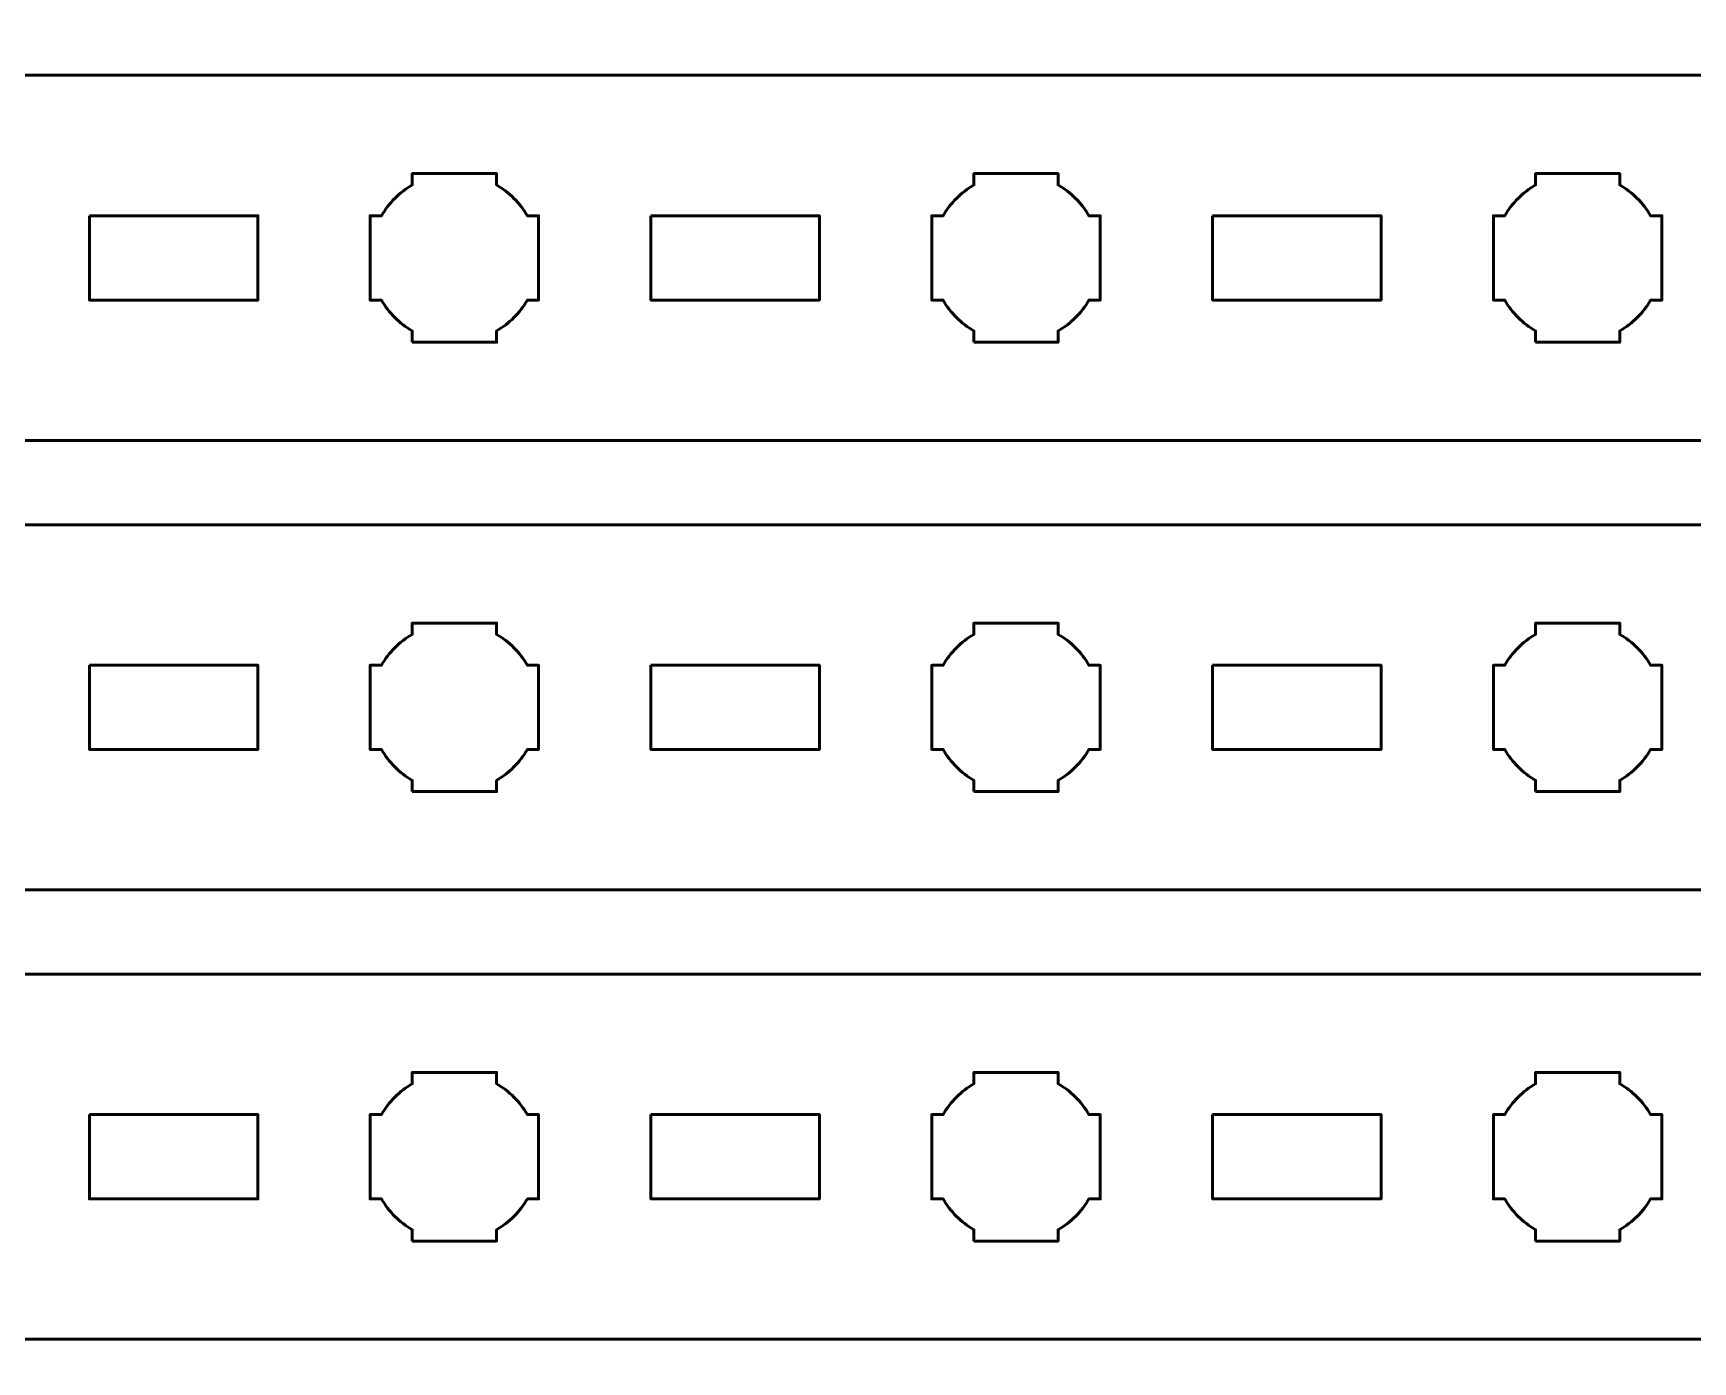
# Model space of a CAD drawing. Header units: centimetres. Extents: x -21 to 0, y -29.7 to 0.
# Drawn here: x -11 to -5.09, y -13.58 to -8.85 of the extents above; entities that cross this region are included whole.
import ezdxf

# ---------------------------------------------------------------- set-up
doc = ezdxf.new("R2010")
doc.units = ezdxf.units.CM
doc.header["$MEASUREMENT"] = 0
doc.layers.add('Layer 1', color=7, linetype='Continuous')

msp = doc.modelspace()

# ---------------------------------------------------------------- linework, layer by layer
at = {"layer": 'Layer 1', "color": 1, "lineweight": 53}
msp.add_open_spline([(-21.00003, -29.19995), (-21.00003, -29.19995), (-21.00003, -5.89992), (-21.00003, -5.89992), (-21.00003, -5.89992), (-21.00003, -5.81709), (-20.93286, -5.74992), (-20.85003, -5.74992), (-20.85003, -5.74992), (-20.7672, -5.74992), (-20.70003, -5.68275), (-20.70003, -5.59992), (-20.70003, -5.59992), (-20.70003, -5.51709), (-20.7672, -5.44992), (-20.85003, -5.44992), (-20.85003, -5.44992), (-20.93286, -5.44992), (-21.00003, -5.38275), (-21.00003, -5.29992), (-21.00003, -5.29992), (-21.00003, -5.21709), (-20.93286, -5.14992), (-20.85003, -5.14992), (-20.85003, -5.14992), (-20.7672, -5.14992), (-20.70003, -5.08275), (-20.70003, -4.99992), (-20.70003, -4.99992), (-20.70003, -4.91709), (-20.7672, -4.84992), (-20.85003, -4.84992), (-20.85003, -4.84992), (-20.93286, -4.84992), (-21.00003, -4.78275), (-21.00003, -4.69992), (-21.00003, -4.69992), (-21.00003, -4.61709), (-20.93286, -4.54992), (-20.85003, -4.54992), (-20.85003, -4.54992), (-20.7672, -4.54992), (-20.70003, -4.48275), (-20.70003, -4.39992), (-20.70003, -4.39992), (-20.70003, -4.31709), (-20.7672, -4.24992), (-20.85003, -4.24992), (-20.85003, -4.24992), (-20.93286, -4.24992), (-21.00003, -4.18275), (-21.00003, -4.09992), (-21.00003, -4.09992), (-21.00003, -4.01709), (-20.93286, -3.94992), (-20.85003, -3.94992), (-20.85003, -3.94992), (-20.7672, -3.94992), (-20.70003, -3.88275), (-20.70003, -3.79992), (-20.70003, -3.79992), (-20.70003, -3.71709), (-20.7672, -3.64992), (-20.85003, -3.64992), (-20.85003, -3.64992), (-20.93286, -3.64992), (-21.00003, -3.58275), (-21.00003, -3.49992), (-21.00003, -3.49992), (-21.00003, -3.41709), (-20.93286, -3.34992), (-20.85003, -3.34992), (-20.85003, -3.34992), (-20.7672, -3.34992), (-20.70003, -3.28275), (-20.70003, -3.19992), (-20.70003, -3.19992), (-20.70003, -3.11709), (-20.7672, -3.04992), (-20.85003, -3.04992), (-20.85003, -3.04992), (-20.93286, -3.04992), (-21.00003, -2.98275), (-21.00003, -2.89992), (-21.00003, -2.89992), (-21.00003, -2.81709), (-20.93286, -2.74992), (-20.85003, -2.74992), (-20.85003, -2.74992), (-20.7672, -2.74992), (-20.70003, -2.68275), (-20.70003, -2.59992), (-20.70003, -2.59992), (-20.70003, -2.51709), (-20.7672, -2.44992), (-20.85003, -2.44992), (-20.85003, -2.44992), (-20.93286, -2.44992), (-21.00003, -2.38275), (-21.00003, -2.29992), (-21.00003, -2.29992), (-21.00003, -2.21709), (-20.93286, -2.14992), (-20.85003, -2.14992), (-20.85003, -2.14992), (-20.7672, -2.14992), (-20.70003, -2.08275), (-20.70003, -1.99992), (-20.70003, -1.99992), (-20.70003, -1.91709), (-20.7672, -1.84992), (-20.85003, -1.84992), (-20.85003, -1.84992), (-20.93286, -1.84992), (-21.00003, -1.78275), (-21.00003, -1.69992), (-21.00003, -1.69992), (-21.00003, -1.61709), (-20.93286, -1.54992), (-20.85003, -1.54992), (-20.85003, -1.54992), (-20.7672, -1.54992), (-20.70003, -1.48275), (-20.70003, -1.39992), (-20.70003, -1.39992), (-20.70003, -1.31709), (-20.7672, -1.24992), (-20.85003, -1.24992), (-20.85003, -1.24992), (-20.93286, -1.24992), (-21.00003, -1.18275), (-21.00003, -1.09992), (-21.00003, -1.09992), (-21.00003, -1.09992), (-21.00003, -0.49992), (-21.00003, -0.49992), (-21.00003, -0.49992), (-21.00003, -0.22295), (-20.77694, 0.00004), (-20.49994, 0.00004), (-20.49994, 0.00004), (-20.49994, 0.00004), (-0.50008, 0.00004), (-0.50008, 0.00004), (-0.50008, 0.00004), (-0.22294, 0.00004), (0.00002, -0.22295), (0.00002, -0.49992), (0.00002, -0.49992), (0.00002, -0.49992), (0.00002, -29.19995), (0.00002, -29.19995), (0.00002, -29.19995), (0.00002, -29.47695), (-0.22294, -29.70004), (-0.50008, -29.70004), (-0.50008, -29.70004), (-0.50008, -29.70004), (-20.49994, -29.70004), (-20.49994, -29.70004), (-20.49994, -29.70004), (-20.77694, -29.70004), (-21.00003, -29.47695), (-21.00003, -29.19995)], degree=3, knots=[0, 0, 0, 0, 0.0243902, 0.0243902, 0.0243902, 0.0243902, 0.0487805, 0.0487805, 0.0487805, 0.0487805, 0.0731707, 0.0731707, 0.0731707, 0.0731707, 0.097561, 0.097561, 0.097561, 0.097561, 0.1219512, 0.1219512, 0.1219512, 0.1219512, 0.1463415, 0.1463415, 0.1463415, 0.1463415, 0.1707317, 0.1707317, 0.1707317, 0.1707317, 0.195122, 0.195122, 0.195122, 0.195122, 0.2195122, 0.2195122, 0.2195122, 0.2195122, 0.2439024, 0.2439024, 0.2439024, 0.2439024, 0.2682927, 0.2682927, 0.2682927, 0.2682927, 0.2926829, 0.2926829, 0.2926829, 0.2926829, 0.3170732, 0.3170732, 0.3170732, 0.3170732, 0.3414634, 0.3414634, 0.3414634, 0.3414634, 0.3658537, 0.3658537, 0.3658537, 0.3658537, 0.3902439, 0.3902439, 0.3902439, 0.3902439, 0.4146341, 0.4146341, 0.4146341, 0.4146341, 0.4390244, 0.4390244, 0.4390244, 0.4390244, 0.4634146, 0.4634146, 0.4634146, 0.4634146, 0.4878049, 0.4878049, 0.4878049, 0.4878049, 0.5121951, 0.5121951, 0.5121951, 0.5121951, 0.5365854, 0.5365854, 0.5365854, 0.5365854, 0.5609756, 0.5609756, 0.5609756, 0.5609756, 0.5853659, 0.5853659, 0.5853659, 0.5853659, 0.6097561, 0.6097561, 0.6097561, 0.6097561, 0.6341463, 0.6341463, 0.6341463, 0.6341463, 0.6585366, 0.6585366, 0.6585366, 0.6585366, 0.6829268, 0.6829268, 0.6829268, 0.6829268, 0.7073171, 0.7073171, 0.7073171, 0.7073171, 0.7317073, 0.7317073, 0.7317073, 0.7317073, 0.7560976, 0.7560976, 0.7560976, 0.7560976, 0.7804878, 0.7804878, 0.7804878, 0.7804878, 0.804878, 0.804878, 0.804878, 0.804878, 0.8292683, 0.8292683, 0.8292683, 0.8292683, 0.8536585, 0.8536585, 0.8536585, 0.8536585, 0.8780488, 0.8780488, 0.8780488, 0.8780488, 0.902439, 0.902439, 0.902439, 0.902439, 0.9268293, 0.9268293, 0.9268293, 0.9268293, 0.9512195, 0.9512195, 0.9512195, 0.9512195, 0.9756098, 0.9756098, 0.9756098, 0.9756098, 1, 1, 1, 1], dxfattribs=at)
at = {"layer": 'Layer 1', "color": 3, "lineweight": 53}
for points in [[(-15.64994, -9), (-15.64994, -9), (-1.35006, -9), (-1.35006, -9), (-1.35006, -9), (-1.07292, -9), (-0.84996, -9.22309), (-0.84996, -9.50009), (-0.84996, -9.50009), (-0.84996, -9.50009), (-0.84996, -9.8001), (-0.84996, -9.8001), (-0.84996, -9.8001), (-0.84996, -10.07706), (-1.07292, -10.30002), (-1.35006, -10.30002), (-1.35006, -10.30002), (-1.35006, -10.30002), (-15.64994, -10.30002), (-15.64994, -10.30002), (-15.64994, -10.30002), (-15.92694, -10.30002), (-16.15004, -10.07706), (-16.15004, -9.8001), (-16.15004, -9.8001), (-16.15004, -9.8001), (-16.15004, -9.50009), (-16.15004, -9.50009), (-16.15004, -9.50009), (-16.15004, -9.22309), (-15.92694, -9), (-15.64994, -9)], [(-15.64994, -10.6), (-15.64994, -10.6), (-1.35006, -10.6), (-1.35006, -10.6), (-1.35006, -10.6), (-1.07292, -10.6), (-0.84996, -10.82309), (-0.84996, -11.10009), (-0.84996, -11.10009), (-0.84996, -11.10009), (-0.84996, -11.4001), (-0.84996, -11.4001), (-0.84996, -11.4001), (-0.84996, -11.67706), (-1.07292, -11.90002), (-1.35006, -11.90002), (-1.35006, -11.90002), (-1.35006, -11.90002), (-15.64994, -11.90002), (-15.64994, -11.90002), (-15.64994, -11.90002), (-15.92694, -11.90002), (-16.15004, -11.67706), (-16.15004, -11.4001), (-16.15004, -11.4001), (-16.15004, -11.4001), (-16.15004, -11.10009), (-16.15004, -11.10009), (-16.15004, -11.10009), (-16.15004, -10.82309), (-15.92694, -10.6), (-15.64994, -10.6)], [(-15.64994, -12.2), (-15.64994, -12.2), (-1.35006, -12.2), (-1.35006, -12.2), (-1.35006, -12.2), (-1.07292, -12.2), (-0.84996, -12.42309), (-0.84996, -12.70009), (-0.84996, -12.70009), (-0.84996, -12.70009), (-0.84996, -13.0001), (-0.84996, -13.0001), (-0.84996, -13.0001), (-0.84996, -13.27706), (-1.07292, -13.50002), (-1.35006, -13.50002), (-1.35006, -13.50002), (-1.35006, -13.50002), (-15.64994, -13.50002), (-15.64994, -13.50002), (-15.64994, -13.50002), (-15.92694, -13.50002), (-16.15004, -13.27706), (-16.15004, -13.0001), (-16.15004, -13.0001), (-16.15004, -13.0001), (-16.15004, -12.70009), (-16.15004, -12.70009), (-16.15004, -12.70009), (-16.15004, -12.42309), (-15.92694, -12.2), (-15.64994, -12.2)]]:
    msp.add_open_spline(points, degree=3, knots=[0, 0, 0, 0, 0.125, 0.125, 0.125, 0.125, 0.25, 0.25, 0.25, 0.25, 0.375, 0.375, 0.375, 0.375, 0.5, 0.5, 0.5, 0.5, 0.625, 0.625, 0.625, 0.625, 0.75, 0.75, 0.75, 0.75, 0.875, 0.875, 0.875, 0.875, 1, 1, 1, 1], dxfattribs=at)
at = {"layer": 'Layer 1', "lineweight": 53}
for points, knots in [([(-9.64997, -9.95003), (-9.64997, -9.95003), (-9.64997, -9.90992), (-9.64997, -9.90992), (-9.64997, -9.90992), (-9.69558, -9.8836), (-9.73347, -9.84557), (-9.75979, -9.8001), (-9.75979, -9.8001), (-9.75979, -9.8001), (-9.80004, -9.8001), (-9.80004, -9.8001), (-9.80004, -9.8001), (-9.80004, -9.8001), (-9.80004, -9.65002), (-9.80004, -9.65002), (-9.80004, -9.65002), (-9.80004, -9.65002), (-9.80004, -9.50009), (-9.80004, -9.50009), (-9.80004, -9.50009), (-9.80004, -9.50009), (-9.75979, -9.50009), (-9.75979, -9.50009), (-9.75979, -9.50009), (-9.73347, -9.45448), (-9.69558, -9.41656), (-9.64997, -9.39024), (-9.64997, -9.39024), (-9.64997, -9.39024), (-9.64997, -9.35002), (-9.64997, -9.35002), (-9.64997, -9.35002), (-9.64997, -9.35002), (-9.50004, -9.35002), (-9.50004, -9.35002), (-9.50004, -9.35002), (-9.50004, -9.35002), (-9.34996, -9.35002), (-9.34996, -9.35002), (-9.34996, -9.35002), (-9.34996, -9.35002), (-9.34996, -9.39024), (-9.34996, -9.39024), (-9.34996, -9.39024), (-9.30449, -9.41656), (-9.26646, -9.45448), (-9.24014, -9.50009), (-9.24014, -9.50009), (-9.24014, -9.50009), (-9.20003, -9.50009), (-9.20003, -9.50009), (-9.20003, -9.50009), (-9.20003, -9.50009), (-9.20003, -9.65002), (-9.20003, -9.65002), (-9.20003, -9.65002), (-9.20003, -9.65002), (-9.20003, -9.8001), (-9.20003, -9.8001), (-9.20003, -9.8001), (-9.20003, -9.8001), (-9.24014, -9.8001), (-9.24014, -9.8001), (-9.24014, -9.8001), (-9.26646, -9.84557), (-9.30449, -9.8836), (-9.34996, -9.90992), (-9.34996, -9.90992), (-9.34996, -9.90992), (-9.34996, -9.95003), (-9.34996, -9.95003), (-9.34996, -9.95003), (-9.34996, -9.95003), (-9.50004, -9.95003), (-9.50004, -9.95003), (-9.50004, -9.95003), (-9.50004, -9.95003), (-9.64997, -9.95003), (-9.64997, -9.95003)], [0, 0, 0, 0, 0.05, 0.05, 0.05, 0.05, 0.1, 0.1, 0.1, 0.1, 0.15, 0.15, 0.15, 0.15, 0.2, 0.2, 0.2, 0.2, 0.25, 0.25, 0.25, 0.25, 0.3, 0.3, 0.3, 0.3, 0.35, 0.35, 0.35, 0.35, 0.4, 0.4, 0.4, 0.4, 0.45, 0.45, 0.45, 0.45, 0.5, 0.5, 0.5, 0.5, 0.55, 0.55, 0.55, 0.55, 0.6, 0.6, 0.6, 0.6, 0.65, 0.65, 0.65, 0.65, 0.7, 0.7, 0.7, 0.7, 0.75, 0.75, 0.75, 0.75, 0.8, 0.8, 0.8, 0.8, 0.85, 0.85, 0.85, 0.85, 0.9, 0.9, 0.9, 0.9, 0.95, 0.95, 0.95, 0.95, 1, 1, 1, 1]), ([(-7.65003, -9.95003), (-7.65003, -9.95003), (-7.65003, -9.90992), (-7.65003, -9.90992), (-7.65003, -9.90992), (-7.69551, -9.8836), (-7.73354, -9.84557), (-7.75985, -9.8001), (-7.75985, -9.8001), (-7.75985, -9.8001), (-7.79996, -9.8001), (-7.79996, -9.8001), (-7.79996, -9.8001), (-7.79996, -9.8001), (-7.79996, -9.65002), (-7.79996, -9.65002), (-7.79996, -9.65002), (-7.79996, -9.65002), (-7.79996, -9.50009), (-7.79996, -9.50009), (-7.79996, -9.50009), (-7.79996, -9.50009), (-7.75985, -9.50009), (-7.75985, -9.50009), (-7.75985, -9.50009), (-7.73354, -9.45448), (-7.69551, -9.41656), (-7.65003, -9.39024), (-7.65003, -9.39024), (-7.65003, -9.39024), (-7.65003, -9.35002), (-7.65003, -9.35002), (-7.65003, -9.35002), (-7.65003, -9.35002), (-7.49996, -9.35002), (-7.49996, -9.35002), (-7.49996, -9.35002), (-7.49996, -9.35002), (-7.35003, -9.35002), (-7.35003, -9.35002), (-7.35003, -9.35002), (-7.35003, -9.35002), (-7.35003, -9.39024), (-7.35003, -9.39024), (-7.35003, -9.39024), (-7.30442, -9.41656), (-7.26653, -9.45448), (-7.24021, -9.50009), (-7.24021, -9.50009), (-7.24021, -9.50009), (-7.19996, -9.50009), (-7.19996, -9.50009), (-7.19996, -9.50009), (-7.19996, -9.50009), (-7.19996, -9.65002), (-7.19996, -9.65002), (-7.19996, -9.65002), (-7.19996, -9.65002), (-7.19996, -9.8001), (-7.19996, -9.8001), (-7.19996, -9.8001), (-7.19996, -9.8001), (-7.24021, -9.8001), (-7.24021, -9.8001), (-7.24021, -9.8001), (-7.26653, -9.84557), (-7.30442, -9.8836), (-7.35003, -9.90992), (-7.35003, -9.90992), (-7.35003, -9.90992), (-7.35003, -9.95003), (-7.35003, -9.95003), (-7.35003, -9.95003), (-7.35003, -9.95003), (-7.49996, -9.95003), (-7.49996, -9.95003), (-7.49996, -9.95003), (-7.49996, -9.95003), (-7.65003, -9.95003), (-7.65003, -9.95003)], [0, 0, 0, 0, 0.05, 0.05, 0.05, 0.05, 0.1, 0.1, 0.1, 0.1, 0.15, 0.15, 0.15, 0.15, 0.2, 0.2, 0.2, 0.2, 0.25, 0.25, 0.25, 0.25, 0.3, 0.3, 0.3, 0.3, 0.35, 0.35, 0.35, 0.35, 0.4, 0.4, 0.4, 0.4, 0.45, 0.45, 0.45, 0.45, 0.5, 0.5, 0.5, 0.5, 0.55, 0.55, 0.55, 0.55, 0.6, 0.6, 0.6, 0.6, 0.65, 0.65, 0.65, 0.65, 0.7, 0.7, 0.7, 0.7, 0.75, 0.75, 0.75, 0.75, 0.8, 0.8, 0.8, 0.8, 0.85, 0.85, 0.85, 0.85, 0.9, 0.9, 0.9, 0.9, 0.95, 0.95, 0.95, 0.95, 1, 1, 1, 1]), ([(-5.65007, -9.95003), (-5.65007, -9.95003), (-5.65007, -9.90992), (-5.65007, -9.90992), (-5.65007, -9.90992), (-5.69554, -9.8836), (-5.73346, -9.84557), (-5.75992, -9.8001), (-5.75992, -9.8001), (-5.75992, -9.8001), (-5.8, -9.8001), (-5.8, -9.8001), (-5.8, -9.8001), (-5.8, -9.8001), (-5.8, -9.65002), (-5.8, -9.65002), (-5.8, -9.65002), (-5.8, -9.65002), (-5.8, -9.50009), (-5.8, -9.50009), (-5.8, -9.50009), (-5.8, -9.50009), (-5.75992, -9.50009), (-5.75992, -9.50009), (-5.75992, -9.50009), (-5.73346, -9.45448), (-5.69554, -9.41656), (-5.65007, -9.39024), (-5.65007, -9.39024), (-5.65007, -9.39024), (-5.65007, -9.35002), (-5.65007, -9.35002), (-5.65007, -9.35002), (-5.65007, -9.35002), (-5.49999, -9.35002), (-5.49999, -9.35002), (-5.49999, -9.35002), (-5.49999, -9.35002), (-5.35006, -9.35002), (-5.35006, -9.35002), (-5.35006, -9.35002), (-5.35006, -9.35002), (-5.35006, -9.39024), (-5.35006, -9.39024), (-5.35006, -9.39024), (-5.30449, -9.41656), (-5.26656, -9.45448), (-5.2401, -9.50009), (-5.2401, -9.50009), (-5.2401, -9.50009), (-5.20003, -9.50009), (-5.20003, -9.50009), (-5.20003, -9.50009), (-5.20003, -9.50009), (-5.20003, -9.65002), (-5.20003, -9.65002), (-5.20003, -9.65002), (-5.20003, -9.65002), (-5.20003, -9.8001), (-5.20003, -9.8001), (-5.20003, -9.8001), (-5.20003, -9.8001), (-5.2401, -9.8001), (-5.2401, -9.8001), (-5.2401, -9.8001), (-5.26656, -9.84557), (-5.30449, -9.8836), (-5.35006, -9.90992), (-5.35006, -9.90992), (-5.35006, -9.90992), (-5.35006, -9.95003), (-5.35006, -9.95003), (-5.35006, -9.95003), (-5.35006, -9.95003), (-5.49999, -9.95003), (-5.49999, -9.95003), (-5.49999, -9.95003), (-5.49999, -9.95003), (-5.65007, -9.95003), (-5.65007, -9.95003)], [0, 0, 0, 0, 0.05, 0.05, 0.05, 0.05, 0.1, 0.1, 0.1, 0.1, 0.15, 0.15, 0.15, 0.15, 0.2, 0.2, 0.2, 0.2, 0.25, 0.25, 0.25, 0.25, 0.3, 0.3, 0.3, 0.3, 0.35, 0.35, 0.35, 0.35, 0.4, 0.4, 0.4, 0.4, 0.45, 0.45, 0.45, 0.45, 0.5, 0.5, 0.5, 0.5, 0.55, 0.55, 0.55, 0.55, 0.6, 0.6, 0.6, 0.6, 0.65, 0.65, 0.65, 0.65, 0.7, 0.7, 0.7, 0.7, 0.75, 0.75, 0.75, 0.75, 0.8, 0.8, 0.8, 0.8, 0.85, 0.85, 0.85, 0.85, 0.9, 0.9, 0.9, 0.9, 0.95, 0.95, 0.95, 0.95, 1, 1, 1, 1]), ([(-10.79995, -9.50009), (-10.79995, -9.50009), (-10.19995, -9.50009), (-10.19995, -9.50009), (-10.19995, -9.50009), (-10.19995, -9.50009), (-10.19995, -9.8001), (-10.19995, -9.8001), (-10.19995, -9.8001), (-10.19995, -9.8001), (-10.79995, -9.8001), (-10.79995, -9.8001), (-10.79995, -9.8001), (-10.79995, -9.8001), (-10.79995, -9.50009), (-10.79995, -9.50009)], [0, 0, 0, 0, 0.25, 0.25, 0.25, 0.25, 0.5, 0.5, 0.5, 0.5, 0.75, 0.75, 0.75, 0.75, 1, 1, 1, 1]), ([(-8.79998, -9.50009), (-8.79998, -9.50009), (-8.19998, -9.50009), (-8.19998, -9.50009), (-8.19998, -9.50009), (-8.19998, -9.50009), (-8.19998, -9.8001), (-8.19998, -9.8001), (-8.19998, -9.8001), (-8.19998, -9.8001), (-8.79998, -9.8001), (-8.79998, -9.8001), (-8.79998, -9.8001), (-8.79998, -9.8001), (-8.79998, -9.50009), (-8.79998, -9.50009)], [0, 0, 0, 0, 0.25, 0.25, 0.25, 0.25, 0.5, 0.5, 0.5, 0.5, 0.75, 0.75, 0.75, 0.75, 1, 1, 1, 1]), ([(-6.80005, -9.50009), (-6.80005, -9.50009), (-6.20005, -9.50009), (-6.20005, -9.50009), (-6.20005, -9.50009), (-6.20005, -9.50009), (-6.20005, -9.8001), (-6.20005, -9.8001), (-6.20005, -9.8001), (-6.20005, -9.8001), (-6.80005, -9.8001), (-6.80005, -9.8001), (-6.80005, -9.8001), (-6.80005, -9.8001), (-6.80005, -9.50009), (-6.80005, -9.50009)], [0, 0, 0, 0, 0.25, 0.25, 0.25, 0.25, 0.5, 0.5, 0.5, 0.5, 0.75, 0.75, 0.75, 0.75, 1, 1, 1, 1]), ([(-9.64997, -11.55003), (-9.64997, -11.55003), (-9.64997, -11.50992), (-9.64997, -11.50992), (-9.64997, -11.50992), (-9.69558, -11.4836), (-9.73347, -11.44557), (-9.75979, -11.4001), (-9.75979, -11.4001), (-9.75979, -11.4001), (-9.80004, -11.4001), (-9.80004, -11.4001), (-9.80004, -11.4001), (-9.80004, -11.4001), (-9.80004, -11.25002), (-9.80004, -11.25002), (-9.80004, -11.25002), (-9.80004, -11.25002), (-9.80004, -11.10009), (-9.80004, -11.10009), (-9.80004, -11.10009), (-9.80004, -11.10009), (-9.75979, -11.10009), (-9.75979, -11.10009), (-9.75979, -11.10009), (-9.73347, -11.05448), (-9.69558, -11.01656), (-9.64997, -10.99024), (-9.64997, -10.99024), (-9.64997, -10.99024), (-9.64997, -10.95002), (-9.64997, -10.95002), (-9.64997, -10.95002), (-9.64997, -10.95002), (-9.50004, -10.95002), (-9.50004, -10.95002), (-9.50004, -10.95002), (-9.50004, -10.95002), (-9.34996, -10.95002), (-9.34996, -10.95002), (-9.34996, -10.95002), (-9.34996, -10.95002), (-9.34996, -10.99024), (-9.34996, -10.99024), (-9.34996, -10.99024), (-9.30449, -11.01656), (-9.26646, -11.05448), (-9.24014, -11.10009), (-9.24014, -11.10009), (-9.24014, -11.10009), (-9.20003, -11.10009), (-9.20003, -11.10009), (-9.20003, -11.10009), (-9.20003, -11.10009), (-9.20003, -11.25002), (-9.20003, -11.25002), (-9.20003, -11.25002), (-9.20003, -11.25002), (-9.20003, -11.4001), (-9.20003, -11.4001), (-9.20003, -11.4001), (-9.20003, -11.4001), (-9.24014, -11.4001), (-9.24014, -11.4001), (-9.24014, -11.4001), (-9.26646, -11.44557), (-9.30449, -11.4836), (-9.34996, -11.50992), (-9.34996, -11.50992), (-9.34996, -11.50992), (-9.34996, -11.55003), (-9.34996, -11.55003), (-9.34996, -11.55003), (-9.34996, -11.55003), (-9.50004, -11.55003), (-9.50004, -11.55003), (-9.50004, -11.55003), (-9.50004, -11.55003), (-9.64997, -11.55003), (-9.64997, -11.55003)], [0, 0, 0, 0, 0.05, 0.05, 0.05, 0.05, 0.1, 0.1, 0.1, 0.1, 0.15, 0.15, 0.15, 0.15, 0.2, 0.2, 0.2, 0.2, 0.25, 0.25, 0.25, 0.25, 0.3, 0.3, 0.3, 0.3, 0.35, 0.35, 0.35, 0.35, 0.4, 0.4, 0.4, 0.4, 0.45, 0.45, 0.45, 0.45, 0.5, 0.5, 0.5, 0.5, 0.55, 0.55, 0.55, 0.55, 0.6, 0.6, 0.6, 0.6, 0.65, 0.65, 0.65, 0.65, 0.7, 0.7, 0.7, 0.7, 0.75, 0.75, 0.75, 0.75, 0.8, 0.8, 0.8, 0.8, 0.85, 0.85, 0.85, 0.85, 0.9, 0.9, 0.9, 0.9, 0.95, 0.95, 0.95, 0.95, 1, 1, 1, 1]), ([(-7.65003, -11.55003), (-7.65003, -11.55003), (-7.65003, -11.50992), (-7.65003, -11.50992), (-7.65003, -11.50992), (-7.69551, -11.4836), (-7.73354, -11.44557), (-7.75985, -11.4001), (-7.75985, -11.4001), (-7.75985, -11.4001), (-7.79996, -11.4001), (-7.79996, -11.4001), (-7.79996, -11.4001), (-7.79996, -11.4001), (-7.79996, -11.25002), (-7.79996, -11.25002), (-7.79996, -11.25002), (-7.79996, -11.25002), (-7.79996, -11.10009), (-7.79996, -11.10009), (-7.79996, -11.10009), (-7.79996, -11.10009), (-7.75985, -11.10009), (-7.75985, -11.10009), (-7.75985, -11.10009), (-7.73354, -11.05448), (-7.69551, -11.01656), (-7.65003, -10.99024), (-7.65003, -10.99024), (-7.65003, -10.99024), (-7.65003, -10.95002), (-7.65003, -10.95002), (-7.65003, -10.95002), (-7.65003, -10.95002), (-7.49996, -10.95002), (-7.49996, -10.95002), (-7.49996, -10.95002), (-7.49996, -10.95002), (-7.35003, -10.95002), (-7.35003, -10.95002), (-7.35003, -10.95002), (-7.35003, -10.95002), (-7.35003, -10.99024), (-7.35003, -10.99024), (-7.35003, -10.99024), (-7.30442, -11.01656), (-7.26653, -11.05448), (-7.24021, -11.10009), (-7.24021, -11.10009), (-7.24021, -11.10009), (-7.19996, -11.10009), (-7.19996, -11.10009), (-7.19996, -11.10009), (-7.19996, -11.10009), (-7.19996, -11.25002), (-7.19996, -11.25002), (-7.19996, -11.25002), (-7.19996, -11.25002), (-7.19996, -11.4001), (-7.19996, -11.4001), (-7.19996, -11.4001), (-7.19996, -11.4001), (-7.24021, -11.4001), (-7.24021, -11.4001), (-7.24021, -11.4001), (-7.26653, -11.44557), (-7.30442, -11.4836), (-7.35003, -11.50992), (-7.35003, -11.50992), (-7.35003, -11.50992), (-7.35003, -11.55003), (-7.35003, -11.55003), (-7.35003, -11.55003), (-7.35003, -11.55003), (-7.49996, -11.55003), (-7.49996, -11.55003), (-7.49996, -11.55003), (-7.49996, -11.55003), (-7.65003, -11.55003), (-7.65003, -11.55003)], [0, 0, 0, 0, 0.05, 0.05, 0.05, 0.05, 0.1, 0.1, 0.1, 0.1, 0.15, 0.15, 0.15, 0.15, 0.2, 0.2, 0.2, 0.2, 0.25, 0.25, 0.25, 0.25, 0.3, 0.3, 0.3, 0.3, 0.35, 0.35, 0.35, 0.35, 0.4, 0.4, 0.4, 0.4, 0.45, 0.45, 0.45, 0.45, 0.5, 0.5, 0.5, 0.5, 0.55, 0.55, 0.55, 0.55, 0.6, 0.6, 0.6, 0.6, 0.65, 0.65, 0.65, 0.65, 0.7, 0.7, 0.7, 0.7, 0.75, 0.75, 0.75, 0.75, 0.8, 0.8, 0.8, 0.8, 0.85, 0.85, 0.85, 0.85, 0.9, 0.9, 0.9, 0.9, 0.95, 0.95, 0.95, 0.95, 1, 1, 1, 1]), ([(-5.65007, -11.55003), (-5.65007, -11.55003), (-5.65007, -11.50992), (-5.65007, -11.50992), (-5.65007, -11.50992), (-5.69554, -11.4836), (-5.73346, -11.44557), (-5.75992, -11.4001), (-5.75992, -11.4001), (-5.75992, -11.4001), (-5.8, -11.4001), (-5.8, -11.4001), (-5.8, -11.4001), (-5.8, -11.4001), (-5.8, -11.25002), (-5.8, -11.25002), (-5.8, -11.25002), (-5.8, -11.25002), (-5.8, -11.10009), (-5.8, -11.10009), (-5.8, -11.10009), (-5.8, -11.10009), (-5.75992, -11.10009), (-5.75992, -11.10009), (-5.75992, -11.10009), (-5.73346, -11.05448), (-5.69554, -11.01656), (-5.65007, -10.99024), (-5.65007, -10.99024), (-5.65007, -10.99024), (-5.65007, -10.95002), (-5.65007, -10.95002), (-5.65007, -10.95002), (-5.65007, -10.95002), (-5.49999, -10.95002), (-5.49999, -10.95002), (-5.49999, -10.95002), (-5.49999, -10.95002), (-5.35006, -10.95002), (-5.35006, -10.95002), (-5.35006, -10.95002), (-5.35006, -10.95002), (-5.35006, -10.99024), (-5.35006, -10.99024), (-5.35006, -10.99024), (-5.30449, -11.01656), (-5.26656, -11.05448), (-5.2401, -11.10009), (-5.2401, -11.10009), (-5.2401, -11.10009), (-5.20003, -11.10009), (-5.20003, -11.10009), (-5.20003, -11.10009), (-5.20003, -11.10009), (-5.20003, -11.25002), (-5.20003, -11.25002), (-5.20003, -11.25002), (-5.20003, -11.25002), (-5.20003, -11.4001), (-5.20003, -11.4001), (-5.20003, -11.4001), (-5.20003, -11.4001), (-5.2401, -11.4001), (-5.2401, -11.4001), (-5.2401, -11.4001), (-5.26656, -11.44557), (-5.30449, -11.4836), (-5.35006, -11.50992), (-5.35006, -11.50992), (-5.35006, -11.50992), (-5.35006, -11.55003), (-5.35006, -11.55003), (-5.35006, -11.55003), (-5.35006, -11.55003), (-5.49999, -11.55003), (-5.49999, -11.55003), (-5.49999, -11.55003), (-5.49999, -11.55003), (-5.65007, -11.55003), (-5.65007, -11.55003)], [0, 0, 0, 0, 0.05, 0.05, 0.05, 0.05, 0.1, 0.1, 0.1, 0.1, 0.15, 0.15, 0.15, 0.15, 0.2, 0.2, 0.2, 0.2, 0.25, 0.25, 0.25, 0.25, 0.3, 0.3, 0.3, 0.3, 0.35, 0.35, 0.35, 0.35, 0.4, 0.4, 0.4, 0.4, 0.45, 0.45, 0.45, 0.45, 0.5, 0.5, 0.5, 0.5, 0.55, 0.55, 0.55, 0.55, 0.6, 0.6, 0.6, 0.6, 0.65, 0.65, 0.65, 0.65, 0.7, 0.7, 0.7, 0.7, 0.75, 0.75, 0.75, 0.75, 0.8, 0.8, 0.8, 0.8, 0.85, 0.85, 0.85, 0.85, 0.9, 0.9, 0.9, 0.9, 0.95, 0.95, 0.95, 0.95, 1, 1, 1, 1]), ([(-10.79995, -11.10009), (-10.79995, -11.10009), (-10.19995, -11.10009), (-10.19995, -11.10009), (-10.19995, -11.10009), (-10.19995, -11.10009), (-10.19995, -11.4001), (-10.19995, -11.4001), (-10.19995, -11.4001), (-10.19995, -11.4001), (-10.79995, -11.4001), (-10.79995, -11.4001), (-10.79995, -11.4001), (-10.79995, -11.4001), (-10.79995, -11.10009), (-10.79995, -11.10009)], [0, 0, 0, 0, 0.25, 0.25, 0.25, 0.25, 0.5, 0.5, 0.5, 0.5, 0.75, 0.75, 0.75, 0.75, 1, 1, 1, 1]), ([(-8.79998, -11.10009), (-8.79998, -11.10009), (-8.19998, -11.10009), (-8.19998, -11.10009), (-8.19998, -11.10009), (-8.19998, -11.10009), (-8.19998, -11.4001), (-8.19998, -11.4001), (-8.19998, -11.4001), (-8.19998, -11.4001), (-8.79998, -11.4001), (-8.79998, -11.4001), (-8.79998, -11.4001), (-8.79998, -11.4001), (-8.79998, -11.10009), (-8.79998, -11.10009)], [0, 0, 0, 0, 0.25, 0.25, 0.25, 0.25, 0.5, 0.5, 0.5, 0.5, 0.75, 0.75, 0.75, 0.75, 1, 1, 1, 1]), ([(-6.80005, -11.10009), (-6.80005, -11.10009), (-6.20005, -11.10009), (-6.20005, -11.10009), (-6.20005, -11.10009), (-6.20005, -11.10009), (-6.20005, -11.4001), (-6.20005, -11.4001), (-6.20005, -11.4001), (-6.20005, -11.4001), (-6.80005, -11.4001), (-6.80005, -11.4001), (-6.80005, -11.4001), (-6.80005, -11.4001), (-6.80005, -11.10009), (-6.80005, -11.10009)], [0, 0, 0, 0, 0.25, 0.25, 0.25, 0.25, 0.5, 0.5, 0.5, 0.5, 0.75, 0.75, 0.75, 0.75, 1, 1, 1, 1]), ([(-9.64997, -13.15003), (-9.64997, -13.15003), (-9.64997, -13.10992), (-9.64997, -13.10992), (-9.64997, -13.10992), (-9.69558, -13.0836), (-9.73347, -13.04557), (-9.75979, -13.0001), (-9.75979, -13.0001), (-9.75979, -13.0001), (-9.80004, -13.0001), (-9.80004, -13.0001), (-9.80004, -13.0001), (-9.80004, -13.0001), (-9.80004, -12.85002), (-9.80004, -12.85002), (-9.80004, -12.85002), (-9.80004, -12.85002), (-9.80004, -12.70009), (-9.80004, -12.70009), (-9.80004, -12.70009), (-9.80004, -12.70009), (-9.75979, -12.70009), (-9.75979, -12.70009), (-9.75979, -12.70009), (-9.73347, -12.65448), (-9.69558, -12.61656), (-9.64997, -12.59024), (-9.64997, -12.59024), (-9.64997, -12.59024), (-9.64997, -12.55002), (-9.64997, -12.55002), (-9.64997, -12.55002), (-9.64997, -12.55002), (-9.50004, -12.55002), (-9.50004, -12.55002), (-9.50004, -12.55002), (-9.50004, -12.55002), (-9.34996, -12.55002), (-9.34996, -12.55002), (-9.34996, -12.55002), (-9.34996, -12.55002), (-9.34996, -12.59024), (-9.34996, -12.59024), (-9.34996, -12.59024), (-9.30449, -12.61656), (-9.26646, -12.65448), (-9.24014, -12.70009), (-9.24014, -12.70009), (-9.24014, -12.70009), (-9.20003, -12.70009), (-9.20003, -12.70009), (-9.20003, -12.70009), (-9.20003, -12.70009), (-9.20003, -12.85002), (-9.20003, -12.85002), (-9.20003, -12.85002), (-9.20003, -12.85002), (-9.20003, -13.0001), (-9.20003, -13.0001), (-9.20003, -13.0001), (-9.20003, -13.0001), (-9.24014, -13.0001), (-9.24014, -13.0001), (-9.24014, -13.0001), (-9.26646, -13.04557), (-9.30449, -13.0836), (-9.34996, -13.10992), (-9.34996, -13.10992), (-9.34996, -13.10992), (-9.34996, -13.15003), (-9.34996, -13.15003), (-9.34996, -13.15003), (-9.34996, -13.15003), (-9.50004, -13.15003), (-9.50004, -13.15003), (-9.50004, -13.15003), (-9.50004, -13.15003), (-9.64997, -13.15003), (-9.64997, -13.15003)], [0, 0, 0, 0, 0.05, 0.05, 0.05, 0.05, 0.1, 0.1, 0.1, 0.1, 0.15, 0.15, 0.15, 0.15, 0.2, 0.2, 0.2, 0.2, 0.25, 0.25, 0.25, 0.25, 0.3, 0.3, 0.3, 0.3, 0.35, 0.35, 0.35, 0.35, 0.4, 0.4, 0.4, 0.4, 0.45, 0.45, 0.45, 0.45, 0.5, 0.5, 0.5, 0.5, 0.55, 0.55, 0.55, 0.55, 0.6, 0.6, 0.6, 0.6, 0.65, 0.65, 0.65, 0.65, 0.7, 0.7, 0.7, 0.7, 0.75, 0.75, 0.75, 0.75, 0.8, 0.8, 0.8, 0.8, 0.85, 0.85, 0.85, 0.85, 0.9, 0.9, 0.9, 0.9, 0.95, 0.95, 0.95, 0.95, 1, 1, 1, 1]), ([(-7.65003, -13.15003), (-7.65003, -13.15003), (-7.65003, -13.10992), (-7.65003, -13.10992), (-7.65003, -13.10992), (-7.69551, -13.0836), (-7.73354, -13.04557), (-7.75985, -13.0001), (-7.75985, -13.0001), (-7.75985, -13.0001), (-7.79996, -13.0001), (-7.79996, -13.0001), (-7.79996, -13.0001), (-7.79996, -13.0001), (-7.79996, -12.85002), (-7.79996, -12.85002), (-7.79996, -12.85002), (-7.79996, -12.85002), (-7.79996, -12.70009), (-7.79996, -12.70009), (-7.79996, -12.70009), (-7.79996, -12.70009), (-7.75985, -12.70009), (-7.75985, -12.70009), (-7.75985, -12.70009), (-7.73354, -12.65448), (-7.69551, -12.61656), (-7.65003, -12.59024), (-7.65003, -12.59024), (-7.65003, -12.59024), (-7.65003, -12.55002), (-7.65003, -12.55002), (-7.65003, -12.55002), (-7.65003, -12.55002), (-7.49996, -12.55002), (-7.49996, -12.55002), (-7.49996, -12.55002), (-7.49996, -12.55002), (-7.35003, -12.55002), (-7.35003, -12.55002), (-7.35003, -12.55002), (-7.35003, -12.55002), (-7.35003, -12.59024), (-7.35003, -12.59024), (-7.35003, -12.59024), (-7.30442, -12.61656), (-7.26653, -12.65448), (-7.24021, -12.70009), (-7.24021, -12.70009), (-7.24021, -12.70009), (-7.19996, -12.70009), (-7.19996, -12.70009), (-7.19996, -12.70009), (-7.19996, -12.70009), (-7.19996, -12.85002), (-7.19996, -12.85002), (-7.19996, -12.85002), (-7.19996, -12.85002), (-7.19996, -13.0001), (-7.19996, -13.0001), (-7.19996, -13.0001), (-7.19996, -13.0001), (-7.24021, -13.0001), (-7.24021, -13.0001), (-7.24021, -13.0001), (-7.26653, -13.04557), (-7.30442, -13.0836), (-7.35003, -13.10992), (-7.35003, -13.10992), (-7.35003, -13.10992), (-7.35003, -13.15003), (-7.35003, -13.15003), (-7.35003, -13.15003), (-7.35003, -13.15003), (-7.49996, -13.15003), (-7.49996, -13.15003), (-7.49996, -13.15003), (-7.49996, -13.15003), (-7.65003, -13.15003), (-7.65003, -13.15003)], [0, 0, 0, 0, 0.05, 0.05, 0.05, 0.05, 0.1, 0.1, 0.1, 0.1, 0.15, 0.15, 0.15, 0.15, 0.2, 0.2, 0.2, 0.2, 0.25, 0.25, 0.25, 0.25, 0.3, 0.3, 0.3, 0.3, 0.35, 0.35, 0.35, 0.35, 0.4, 0.4, 0.4, 0.4, 0.45, 0.45, 0.45, 0.45, 0.5, 0.5, 0.5, 0.5, 0.55, 0.55, 0.55, 0.55, 0.6, 0.6, 0.6, 0.6, 0.65, 0.65, 0.65, 0.65, 0.7, 0.7, 0.7, 0.7, 0.75, 0.75, 0.75, 0.75, 0.8, 0.8, 0.8, 0.8, 0.85, 0.85, 0.85, 0.85, 0.9, 0.9, 0.9, 0.9, 0.95, 0.95, 0.95, 0.95, 1, 1, 1, 1]), ([(-5.65007, -13.15003), (-5.65007, -13.15003), (-5.65007, -13.10992), (-5.65007, -13.10992), (-5.65007, -13.10992), (-5.69554, -13.0836), (-5.73346, -13.04557), (-5.75992, -13.0001), (-5.75992, -13.0001), (-5.75992, -13.0001), (-5.8, -13.0001), (-5.8, -13.0001), (-5.8, -13.0001), (-5.8, -13.0001), (-5.8, -12.85002), (-5.8, -12.85002), (-5.8, -12.85002), (-5.8, -12.85002), (-5.8, -12.70009), (-5.8, -12.70009), (-5.8, -12.70009), (-5.8, -12.70009), (-5.75992, -12.70009), (-5.75992, -12.70009), (-5.75992, -12.70009), (-5.73346, -12.65448), (-5.69554, -12.61656), (-5.65007, -12.59024), (-5.65007, -12.59024), (-5.65007, -12.59024), (-5.65007, -12.55002), (-5.65007, -12.55002), (-5.65007, -12.55002), (-5.65007, -12.55002), (-5.49999, -12.55002), (-5.49999, -12.55002), (-5.49999, -12.55002), (-5.49999, -12.55002), (-5.35006, -12.55002), (-5.35006, -12.55002), (-5.35006, -12.55002), (-5.35006, -12.55002), (-5.35006, -12.59024), (-5.35006, -12.59024), (-5.35006, -12.59024), (-5.30449, -12.61656), (-5.26656, -12.65448), (-5.2401, -12.70009), (-5.2401, -12.70009), (-5.2401, -12.70009), (-5.20003, -12.70009), (-5.20003, -12.70009), (-5.20003, -12.70009), (-5.20003, -12.70009), (-5.20003, -12.85002), (-5.20003, -12.85002), (-5.20003, -12.85002), (-5.20003, -12.85002), (-5.20003, -13.0001), (-5.20003, -13.0001), (-5.20003, -13.0001), (-5.20003, -13.0001), (-5.2401, -13.0001), (-5.2401, -13.0001), (-5.2401, -13.0001), (-5.26656, -13.04557), (-5.30449, -13.0836), (-5.35006, -13.10992), (-5.35006, -13.10992), (-5.35006, -13.10992), (-5.35006, -13.15003), (-5.35006, -13.15003), (-5.35006, -13.15003), (-5.35006, -13.15003), (-5.49999, -13.15003), (-5.49999, -13.15003), (-5.49999, -13.15003), (-5.49999, -13.15003), (-5.65007, -13.15003), (-5.65007, -13.15003)], [0, 0, 0, 0, 0.05, 0.05, 0.05, 0.05, 0.1, 0.1, 0.1, 0.1, 0.15, 0.15, 0.15, 0.15, 0.2, 0.2, 0.2, 0.2, 0.25, 0.25, 0.25, 0.25, 0.3, 0.3, 0.3, 0.3, 0.35, 0.35, 0.35, 0.35, 0.4, 0.4, 0.4, 0.4, 0.45, 0.45, 0.45, 0.45, 0.5, 0.5, 0.5, 0.5, 0.55, 0.55, 0.55, 0.55, 0.6, 0.6, 0.6, 0.6, 0.65, 0.65, 0.65, 0.65, 0.7, 0.7, 0.7, 0.7, 0.75, 0.75, 0.75, 0.75, 0.8, 0.8, 0.8, 0.8, 0.85, 0.85, 0.85, 0.85, 0.9, 0.9, 0.9, 0.9, 0.95, 0.95, 0.95, 0.95, 1, 1, 1, 1]), ([(-10.79995, -12.70009), (-10.79995, -12.70009), (-10.19995, -12.70009), (-10.19995, -12.70009), (-10.19995, -12.70009), (-10.19995, -12.70009), (-10.19995, -13.0001), (-10.19995, -13.0001), (-10.19995, -13.0001), (-10.19995, -13.0001), (-10.79995, -13.0001), (-10.79995, -13.0001), (-10.79995, -13.0001), (-10.79995, -13.0001), (-10.79995, -12.70009), (-10.79995, -12.70009)], [0, 0, 0, 0, 0.25, 0.25, 0.25, 0.25, 0.5, 0.5, 0.5, 0.5, 0.75, 0.75, 0.75, 0.75, 1, 1, 1, 1]), ([(-8.79998, -12.70009), (-8.79998, -12.70009), (-8.19998, -12.70009), (-8.19998, -12.70009), (-8.19998, -12.70009), (-8.19998, -12.70009), (-8.19998, -13.0001), (-8.19998, -13.0001), (-8.19998, -13.0001), (-8.19998, -13.0001), (-8.79998, -13.0001), (-8.79998, -13.0001), (-8.79998, -13.0001), (-8.79998, -13.0001), (-8.79998, -12.70009), (-8.79998, -12.70009)], [0, 0, 0, 0, 0.25, 0.25, 0.25, 0.25, 0.5, 0.5, 0.5, 0.5, 0.75, 0.75, 0.75, 0.75, 1, 1, 1, 1]), ([(-6.80005, -12.70009), (-6.80005, -12.70009), (-6.20005, -12.70009), (-6.20005, -12.70009), (-6.20005, -12.70009), (-6.20005, -12.70009), (-6.20005, -13.0001), (-6.20005, -13.0001), (-6.20005, -13.0001), (-6.20005, -13.0001), (-6.80005, -13.0001), (-6.80005, -13.0001), (-6.80005, -13.0001), (-6.80005, -13.0001), (-6.80005, -12.70009), (-6.80005, -12.70009)], [0, 0, 0, 0, 0.25, 0.25, 0.25, 0.25, 0.5, 0.5, 0.5, 0.5, 0.75, 0.75, 0.75, 0.75, 1, 1, 1, 1])]:
    msp.add_open_spline(points, degree=3, knots=knots, dxfattribs=at)

doc.saveas('drawing.dxf')
